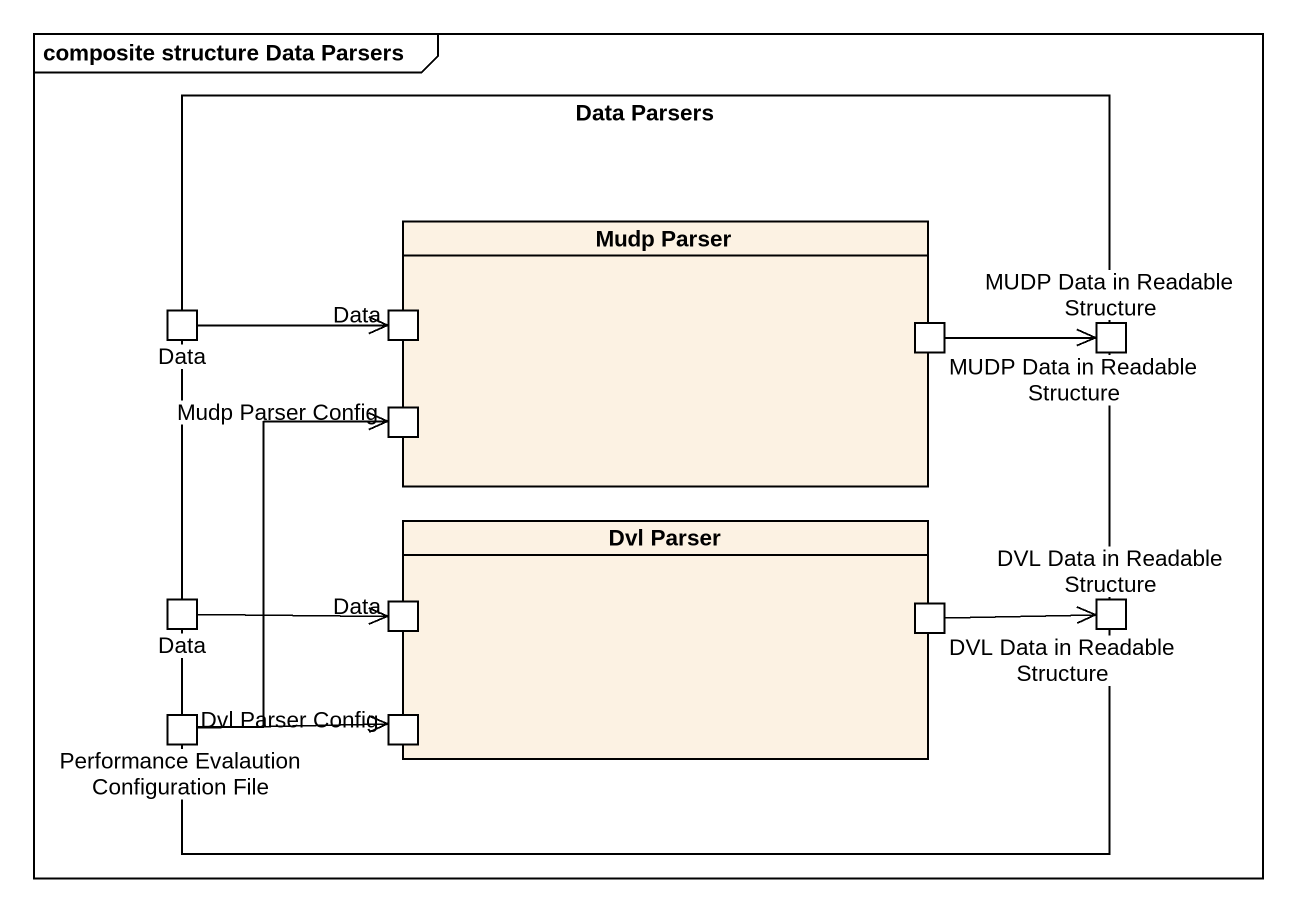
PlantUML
@startuml
mainframe composite structure Data Parsers
rectangle "Data Parsers" as Data_Parsers {
  rectangle "Mudp Parser" as Mudp_Parser {
    port "Data" as Data_2 <<mudp>>
    port "MUDP Data in Readable Structure" as MUDP_Data_in_Readable <<pkl>>
    port "Mudp Parser Config" as Mudp_Parser_Config <<cfg>>
  }
  port Data <<mudp>>
  port "MUDP Data in Readable Structure" as MUDP_Data_in_Readable_2 <<Pandas DataFrame>>
  rectangle "Dvl Parser" as Dvl_Parser {
    port "Data" as Data_4 <<dvl>>
    port "DVL Data in Readable Structure" as DVL_Data_in_Readable <<pkl>>
    port "Dvl Parser Config" as Dvl_Parser_Config <<cfg>>
  }
  port "Data" as Data_3 <<dvl>>
  port "DVL Data in Readable Structure" as DVL_Data_in_Readable_2 <<dict>>
  port "Performance Evalaution Configuration File" as Performance_Evalaution <<cfg>>
}
Data -right-> Data_2
MUDP_Data_in_Readable -right-> MUDP_Data_in_Readable_2
Data_3 -right-> Data_4
DVL_Data_in_Readable -right-> DVL_Data_in_Readable_2
Performance_Evalaution -up-> Mudp_Parser_Config
Performance_Evalaution -right-> Dvl_Parser_Config
@enduml
